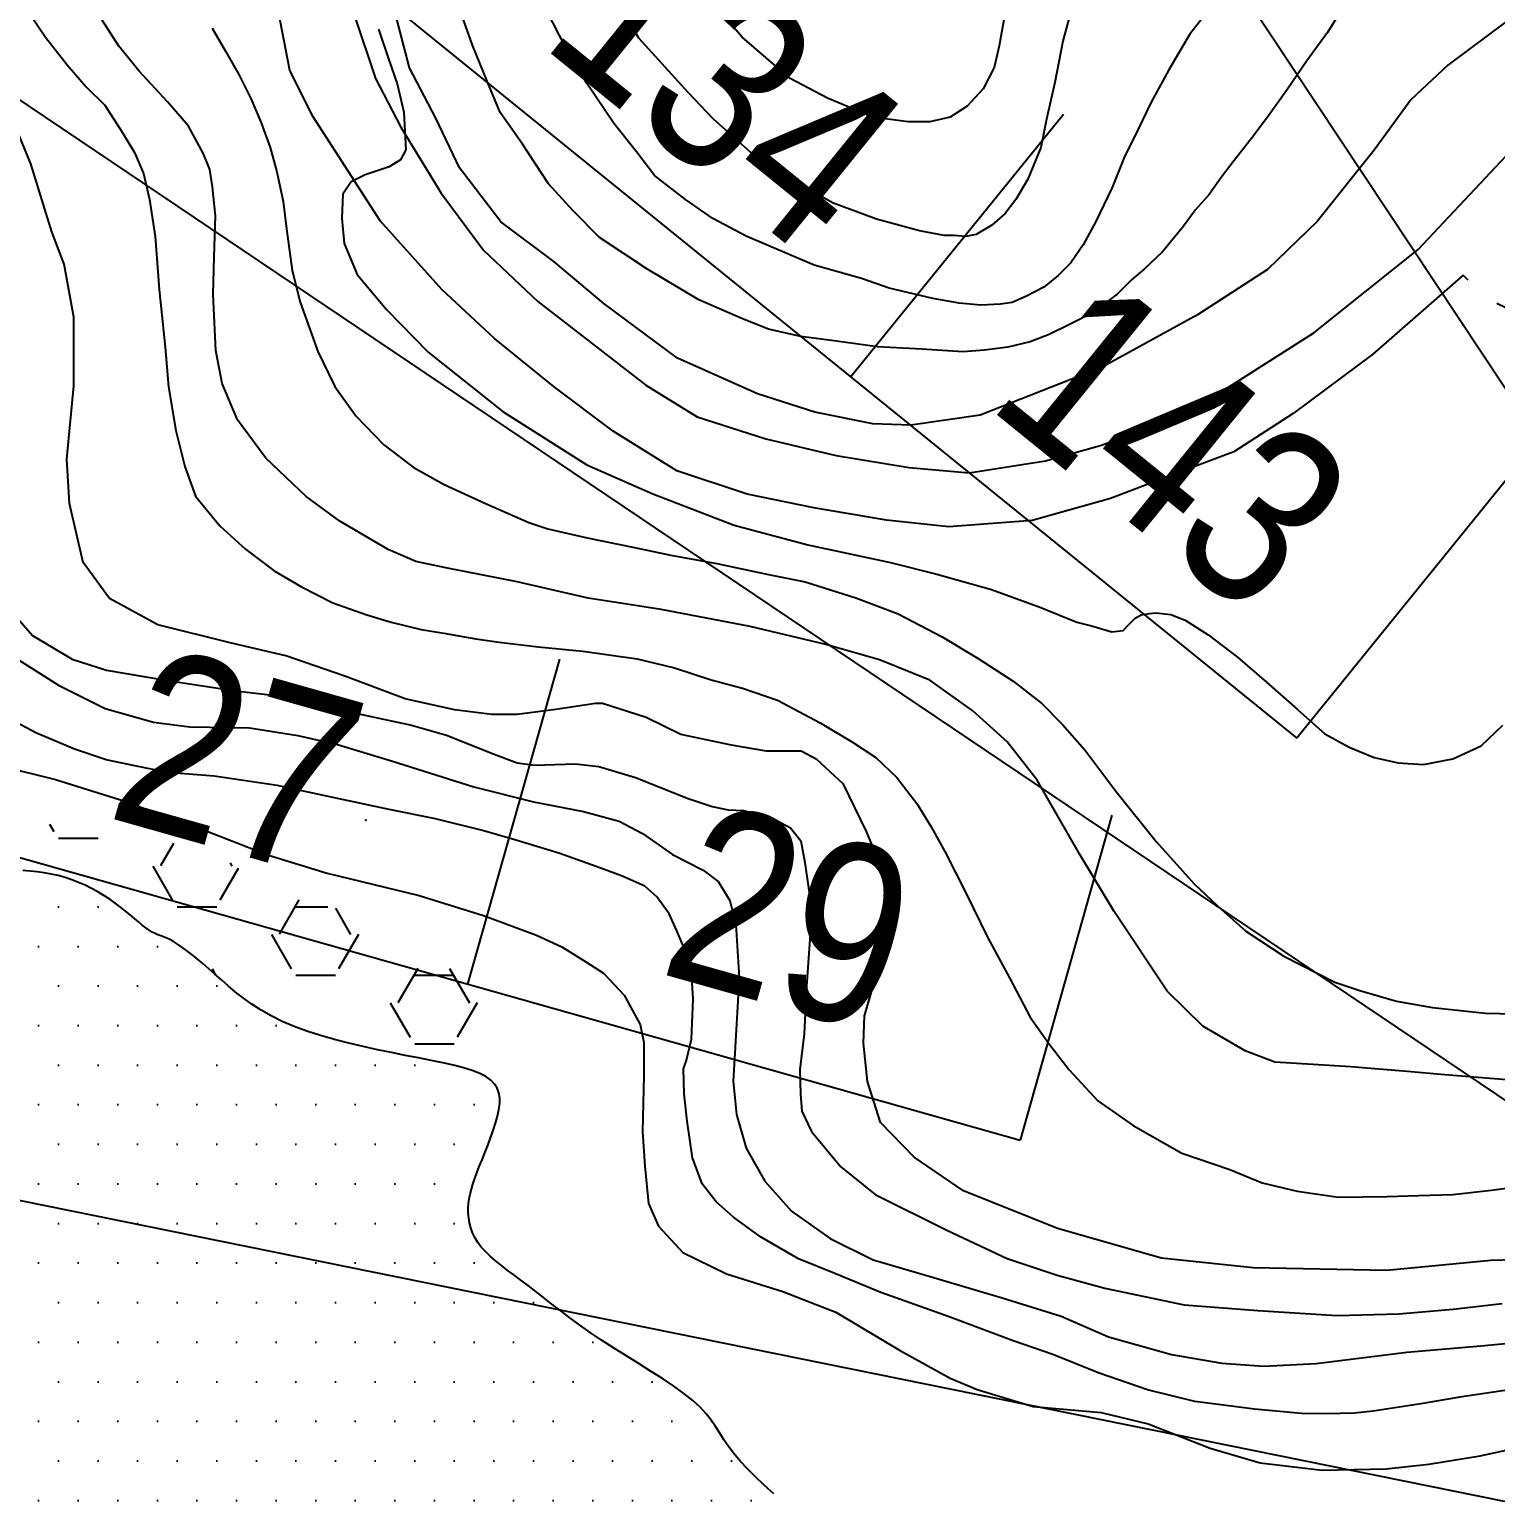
# Model space of a CAD drawing. Header units: millimetres. Extents: x 548366 to 1117317, y 7446967 to 14899125.
# Drawn here: x 553896.7 to 554190.8, y 7455449.2 to 7455742.7 of the extents above; entities that cross this region are included whole.
import ezdxf
from ezdxf.enums import TextEntityAlignment as Align

# ---------------------------------------------------------------- set-up
doc = ezdxf.new("R2010")
doc.units = ezdxf.units.MM
doc.header["$MEASUREMENT"] = 0
doc.linetypes.add('ESTR-TERRA', pattern=[1, 0.7, -0.1, 0.1, -0.1])
for name, color, linetype in [('AFLORAMENTO_ROCHOSO', 32, 'Continuous'), ('AUTO_ESTRADA', 224, 'Continuous'), ('CURVA_INTERMEDIÁRIA', 32, 'Continuous'), ('CURVA_MESTRA', 36, 'Continuous'), ('HACHURA_OCEANO', 131, 'Continuous'), ('OCEANO', 5, 'Continuous'), ('RADIAIS', 222, 'Continuous'), ('RUA_S_PAV', 2, 'ESTR-TERRA')]:
    doc.layers.add(name, color=color, linetype=linetype)
doc.styles.add('ar_n', font='ARIALN.TTF', dxfattribs={"height": 30})
pattern_1 = [(0, (0, 0), (3.96875, 7.9375), [0, -7.9375])]

msp = doc.modelspace()

# ---------------------------------------------------------------- hatches: boundary and pattern name
at = {"layer": 'AFLORAMENTO_ROCHOSO'}
h = msp.add_hatch(dxfattribs=at)
h.set_pattern_fill('HEX', color=256, scale=2.5, style=0)
h.set_pattern_definition([(0, (0, 0), (0, 13.74815), [7.9375, -15.875]), (120, (0, 0), (-11.906247155, -6.874075), [7.9375, -15.875]), (60, (7.938, 0), (-11.906247155, 6.874075), [7.9375, -15.875])])
h.paths.add_polyline_path([(553987.54, 7455560.35), (553977.02, 7455565.3), (553964.65, 7455565.92), (553957.23, 7455566.53), (553942.38, 7455572.1), (553931.87, 7455578.9), (553919.5, 7455580.13), (553910.22, 7455581.99), (553896.61, 7455583.84), (553878.67, 7455582.6), (553860, 7455584.74), (553860, 7455571.96), (553860.51, 7455572.04), (553862.08, 7455572.28), (553863.71, 7455572.5), (553865.39, 7455572.73), (553867.08, 7455572.94), (553868.78, 7455573.14), (553870.46, 7455573.32), (553872.13, 7455573.48), (553873.79, 7455573.64), (553875.44, 7455573.77), (553877.08, 7455573.89), (553878.7, 7455573.99), (553880.3, 7455574.07), (553881.88, 7455574.14), (553883.45, 7455574.18), (553885, 7455574.21), (553886.53, 7455574.23), (553888.05, 7455574.23), (553889.55, 7455574.21), (553891.04, 7455574.18), (553892.52, 7455574.14), (553893.98, 7455574.08), (553895.44, 7455574), (553896.88, 7455573.9), (553898.3, 7455573.75), (553899.72, 7455573.56), (553901.12, 7455573.32), (553902.51, 7455573.01), (553903.89, 7455572.63), (553905.26, 7455572.18), (553906.61, 7455571.65), (553907.93, 7455571.07), (553909.22, 7455570.42), (553910.48, 7455569.73), (553911.69, 7455569.01), (553912.85, 7455568.25), (553913.96, 7455567.48), (553915.01, 7455566.69), (553916, 7455565.9), (553916.93, 7455565.13), (553917.8, 7455564.4), (553918.62, 7455563.71), (553919.38, 7455563.08), (553920.1, 7455562.52), (553920.76, 7455562.05), (553921.37, 7455561.69), (553921.96, 7455561.39), (553922.52, 7455561.15), (553923.09, 7455560.94), (553924.07, 7455560.56), (553925.31, 7455559.98), (553926.46, 7455559.27), (553927.33, 7455558.67), (553928.28, 7455557.98), (553929.3, 7455557.19), (553930.37, 7455556.31), (553931.51, 7455555.36), (553932.71, 7455554.33), (553933.96, 7455553.24), (553935.26, 7455552.08), (553936.63, 7455550.89), (553938.09, 7455549.66), (553939.66, 7455548.43), (553941.36, 7455547.21), (553943.21, 7455546.01), (553945.22, 7455544.86), (553947.43, 7455543.77), (553949.83, 7455542.75), (553952.4, 7455541.81), (553955.11, 7455540.95), (553957.92, 7455540.14), (553960.78, 7455539.4), (553963.68, 7455538.72), (553966.56, 7455538.08), (553969.39, 7455537.5), (553972.13, 7455536.95), (553974.77, 7455536.44), (553977.28, 7455535.95), (553979.63, 7455535.46), (553981.81, 7455534.96), (553983.78, 7455534.45), (553985.53, 7455533.9), (553987.04, 7455533.32), (553988.28, 7455532.68), (553990.63, 7455549.85)])
at = {"layer": 'HACHURA_OCEANO'}
h = msp.add_hatch(dxfattribs=at)
h.set_pattern_fill('DOTS', color=256, scale=5, style=0)
h.set_pattern_definition(pattern_1)
h.paths.add_polyline_path([(553915.11, 7455566.6), (553915.01, 7455566.69), (553913.96, 7455567.48), (553912.85, 7455568.25), (553911.69, 7455569.01), (553910.48, 7455569.73), (553909.22, 7455570.42), (553907.93, 7455571.07), (553906.61, 7455571.65), (553905.26, 7455572.18), (553903.89, 7455572.63), (553902.51, 7455573.01), (553901.12, 7455573.32), (553899.72, 7455573.56), (553898.3, 7455573.75), (553896.88, 7455573.9), (553895.44, 7455574), (553893.98, 7455574.08), (553892.52, 7455574.14), (553891.04, 7455574.18), (553889.55, 7455574.21), (553888.05, 7455574.23), (553886.53, 7455574.23), (553885, 7455574.21), (553883.45, 7455574.18), (553881.88, 7455574.14), (553880.3, 7455574.07), (553878.7, 7455573.99), (553877.08, 7455573.89), (553875.44, 7455573.77), (553873.79, 7455573.64), (553872.13, 7455573.48), (553870.46, 7455573.32), (553868.78, 7455573.14), (553867.08, 7455572.94), (553865.39, 7455572.73), (553863.71, 7455572.5), (553862.08, 7455572.28), (553860.51, 7455572.04), (553860, 7455571.96), (553860, 7455412.75), (553942.42, 7455412.75)])
h.paths.add_polyline_path([(554046, 7455449.01), (554044.11, 7455450.72), (554042.35, 7455452.4), (554040.72, 7455454.02), (554039.27, 7455455.58), (554038, 7455457.08), (554036.93, 7455458.51), (554036.01, 7455459.87), (554035.17, 7455461.19), (554034.33, 7455462.49), (554033.45, 7455463.77), (554032.43, 7455465.07), (554031.23, 7455466.39), (554029.76, 7455467.75), (554027.99, 7455469.16), (554025.95, 7455470.62), (554023.71, 7455472.12), (554021.31, 7455473.64), (554018.83, 7455475.19), (554016.33, 7455476.74), (554013.85, 7455478.29), (554011.47, 7455479.82), (554009.22, 7455481.34), (554007.12, 7455482.83), (554005.15, 7455484.28), (554003.29, 7455485.69), (554001.53, 7455487.05), (553999.87, 7455488.36), (553998.28, 7455489.6), (553996.76, 7455490.77), (553995.3, 7455491.87), (553993.9, 7455492.91), (553992.58, 7455493.9), (553991.33, 7455494.85), (553990.18, 7455495.77), (553989.13, 7455496.68), (553988.18, 7455497.59), (553987.36, 7455498.51), (553986.67, 7455499.45), (553986.09, 7455500.41), (553985.82, 7455500.98), (553923.75, 7455517.92), (553942.42, 7455412.75), (554118.69, 7455412.75), (554117.78, 7455413.12), (554114.16, 7455414.59), (554110.52, 7455416.06), (554106.91, 7455417.51), (554103.32, 7455418.91), (554099.8, 7455420.26), (554096.36, 7455421.53), (554093.02, 7455422.71), (554089.8, 7455423.78), (554086.7, 7455424.78), (554083.71, 7455425.73), (554080.83, 7455426.66), (554078.05, 7455427.61), (554075.37, 7455428.6), (554072.76, 7455429.67), (554070.24, 7455430.85), (554067.79, 7455432.16), (554065.4, 7455433.59), (554063.07, 7455435.12), (554060.8, 7455436.74), (554058.57, 7455438.43), (554056.39, 7455440.17), (554054.24, 7455441.94), (554052.12, 7455443.72), (554050.02, 7455445.5), (554047.97, 7455447.27)])
h = msp.add_hatch(dxfattribs=at)
h.set_pattern_fill('DOTS', color=256, scale=5, style=0)
h.set_pattern_definition(pattern_1)
h.paths.add_polyline_path([(553991.05, 7455528.4), (553990.9, 7455529.42), (553990.56, 7455530.35), (553990.02, 7455531.2), (553989.26, 7455531.97), (553988.28, 7455532.68), (553987.04, 7455533.32), (553985.53, 7455533.9), (553983.78, 7455534.45), (553981.81, 7455534.96), (553979.63, 7455535.46), (553977.28, 7455535.95), (553974.77, 7455536.44), (553972.13, 7455536.95), (553969.39, 7455537.5), (553966.56, 7455538.08), (553963.68, 7455538.72), (553960.78, 7455539.4), (553957.92, 7455540.14), (553955.11, 7455540.95), (553952.4, 7455541.81), (553949.83, 7455542.75), (553947.43, 7455543.77), (553945.22, 7455544.86), (553943.21, 7455546.01), (553941.36, 7455547.21), (553939.66, 7455548.43), (553938.09, 7455549.66), (553936.63, 7455550.89), (553935.26, 7455552.08), (553933.96, 7455553.24), (553932.71, 7455554.33), (553931.51, 7455555.36), (553930.37, 7455556.31), (553929.3, 7455557.19), (553928.28, 7455557.98), (553927.33, 7455558.67), (553926.46, 7455559.27), (553925.66, 7455559.77), (553924.94, 7455560.16), (553924.28, 7455560.47), (553923.67, 7455560.72), (553923.09, 7455560.94), (553922.52, 7455561.15), (553921.96, 7455561.39), (553921.37, 7455561.69), (553920.76, 7455562.05), (553920.1, 7455562.52), (553919.38, 7455563.08), (553918.62, 7455563.71), (553917.8, 7455564.4), (553916.93, 7455565.13), (553916, 7455565.9), (553915.11, 7455566.6), (553923.75, 7455517.92), (553985.82, 7455500.98), (553985.63, 7455501.38), (553985.27, 7455502.37), (553985.01, 7455503.35), (553984.84, 7455504.34), (553984.76, 7455505.31), (553984.75, 7455506.28), (553984.81, 7455507.23), (553984.93, 7455508.17), (553985.12, 7455509.13), (553985.37, 7455510.12), (553985.68, 7455511.14), (553986.05, 7455512.23), (553986.48, 7455513.39), (553986.97, 7455514.64), (553987.51, 7455515.98), (553988.08, 7455517.41), (553988.66, 7455518.88), (553989.22, 7455520.38), (553989.75, 7455521.87), (553990.22, 7455523.34), (553990.61, 7455524.74), (553990.89, 7455526.07), (553991.05, 7455527.29)])

# ---------------------------------------------------------------- linework, layer by layer
at = {"layer": 'AUTO_ESTRADA'}
msp.add_lwpolyline([(554184.25, 7455693.42), (554166.15, 7455677.56), (554150.18, 7455665.7), (554138.26, 7455658.01), (554125.12, 7455653.02), (554113.57, 7455648.64), (554097.86, 7455644.2), (554081.15, 7455642.93), (554068.63, 7455644.27), (554054.04, 7455646.78), (554040.7, 7455649.52), (554026.56, 7455654.15), (554013.78, 7455662.15), (554001.95, 7455671.05), (553989.99, 7455680.72), (553979.45, 7455690.53), (553967.06, 7455704.31), (553953.62, 7455725.17), (553948.97, 7455734.49), (553946.29, 7455748.29)], dxfattribs=at)
at = {"layer": 'AUTO_ESTRADA', "ltscale": 2.5}
msp.add_lwpolyline([(553961.92, 7455745.43), (553966.15, 7455732.88), (553971.2, 7455723.08), (553979.29, 7455709.89), (553987.82, 7455698.45), (553998.67, 7455688.17), (554009.08, 7455680.1), (554020.33, 7455671.39), (554030.62, 7455664.99), (554044.41, 7455660.61), (554058.53, 7455657.25), (554073.18, 7455654.83), (554085.2, 7455653.77), (554100.48, 7455656.22), (554111.73, 7455659.34), (554121.27, 7455662.94), (554131.3, 7455667.25), (554154.32, 7455681.84), (554175.22, 7455698.54), (554200.13, 7455725.05)], dxfattribs=at)
at = {"layer": 'CURVA_INTERMEDIÁRIA'}
for points, elevation in [([(554136.5, 7455750.88), (554129.48, 7455741.75), (554125.23, 7455734.63), (554121.72, 7455728.15), (554119.06, 7455722.73), (554116.28, 7455717.05), (554113.9, 7455710.98), (554110.6, 7455704.18), (554108.05, 7455699.5), (554105.6, 7455695.89), (554103.05, 7455693.34), (554100.18, 7455691.01), (554096.67, 7455689.2), (554093.8, 7455687.92), (554091.46, 7455687.61), (554087.52, 7455687.39), (554083.16, 7455687.82), (554077.93, 7455688.73), (554069.13, 7455690.79), (554063.62, 7455692.79), (554054.1, 7455695.45), (554040.45, 7455701.25), (554033.79, 7455704.82), (554028.29, 7455708.63), (554022.12, 7455713.44), (554018.5, 7455718.14), (554013.99, 7455723.77), (554008.47, 7455731.98), (554004.29, 7455739.03), (554000.44, 7455746.58)], 120), ([(554092.31, 7455745.39), (554091.24, 7455739.44), (554090.18, 7455735.08), (554088.01, 7455730.8), (554084.82, 7455727.3), (554081.36, 7455725.09), (554077.28, 7455724.18), (554072.99, 7455724.18), (554065.85, 7455725.12), (554056.8, 7455728.92), (554049.33, 7455732.88), (554039.67, 7455741.18), (554030.28, 7455752.14)], 140), ([(554160.32, 7455747.38), (554157.03, 7455742.07), (554152.88, 7455736.43), (554149.05, 7455730.7), (554145.33, 7455725.6), (554142.24, 7455721.38), (554138.31, 7455716.39), (554135.76, 7455712.99), (554133.31, 7455709.59), (554130.55, 7455706.51), (554127.99, 7455703), (554123.95, 7455698.12), (554120.34, 7455694.72), (554117.77, 7455692.5), (554114.85, 7455689.62), (554109.81, 7455685.79), (554105.6, 7455683.67), (554101.24, 7455681.55), (554097.41, 7455680.06), (554092.95, 7455679), (554088.27, 7455678.36), (554083.93, 7455678.07), (554075.71, 7455678.56), (554066.81, 7455679.06), (554058.58, 7455680.21), (554051.47, 7455681.12), (554044.98, 7455682.62), (554039.74, 7455684.69), (554031, 7455688.5), (554020.59, 7455694.71), (554011.08, 7455700.99), (554005.79, 7455706.34), (554000.87, 7455711.72), (553995.6, 7455719.69), (553991.17, 7455726.07), (553988.57, 7455732.34), (553985.63, 7455739.58), (553982.46, 7455748.39)], 110), ([(554105.92, 7455747.58), (554104.01, 7455740.35), (554102.37, 7455732.08), (554100.73, 7455724.69), (554099.54, 7455719), (554096.94, 7455712.67), (554094.54, 7455708.58), (554092.41, 7455705.82), (554089.76, 7455703.48), (554086.57, 7455701.57), (554084.44, 7455701.15), (554082.21, 7455701.36), (554080.19, 7455701.36), (554075.24, 7455702.29), (554066.63, 7455704.64), (554057.8, 7455707.91), (554050.21, 7455712.31), (554042.1, 7455717.42), (554033.88, 7455724.78), (554028.94, 7455730), (554018.96, 7455740.95), (554013.42, 7455750.44)], 130), ([(553896.87, 7455745.68), (553899.98, 7455741.14), (553904.32, 7455735.6), (553908.14, 7455731.23), (553911.88, 7455727.5), (553915.37, 7455722.1), (553917.83, 7455718), (553919.61, 7455713.79), (553920.81, 7455708.62), (553921.94, 7455701.16), (553922.79, 7455690.52), (553923.94, 7455679), (553924.64, 7455671.03), (553926.11, 7455662.28), (553927.91, 7455655.08), (553930.04, 7455649.1), (553934.94, 7455643.12), (553940.05, 7455638.46), (553945.83, 7455634.15), (553951.28, 7455630.94), (553957.61, 7455627.73), (553964.38, 7455625.29), (553969.32, 7455623.81), (553975.32, 7455622.37), (553979.87, 7455621.6), (553986.3, 7455620.5), (553990.97, 7455619.85), (553998.74, 7455618.86), (554007.74, 7455618), (554018.63, 7455616.5), (554026.12, 7455614.7), (554033.44, 7455612.27), (554039.76, 7455610.61), (554046.74, 7455608.18), (554055.29, 7455603.64), (554061.83, 7455599.76), (554066.5, 7455596.66), (554070.72, 7455592.67), (554074.72, 7455587.46), (554077.61, 7455582.81), (554080.39, 7455577.71), (554084.54, 7455569.53), (554088.88, 7455560.66), (554093.33, 7455552.35), (554097.44, 7455544.59), (554101.14, 7455539.31), (554105.24, 7455534.04), (554111.03, 7455527.81), (554118.11, 7455522.88), (554127.86, 7455517.36), (554137.5, 7455514.04), (554143.95, 7455511.41), (554150.97, 7455509.71), (554159.27, 7455508.49), (554169.05, 7455508.64), (554175.34, 7455508.82), (554182.21, 7455509.05), (554189.96, 7455509.94), (554197.05, 7455510.83)], 60), ([(554193.82, 7455531.99), (554179.81, 7455533.09), (554173.83, 7455533.68), (554161.71, 7455534.63), (554146.5, 7455535.59), (554140.53, 7455537.83), (554132.04, 7455542.81), (554124.93, 7455549.85), (554114.29, 7455565.83), (554107.37, 7455577.21), (554098.85, 7455592.14), (554092.83, 7455599.81), (554085.91, 7455606.08), (554077.33, 7455612.21), (554067.22, 7455616.3), (554056.48, 7455619.36), (554041.3, 7455622.97), (554023.41, 7455626.4), (554008.8, 7455628.65), (553994.58, 7455631.93), (553980.23, 7455634.72), (553974.21, 7455635.99), (553968.71, 7455638.42), (553959.02, 7455644.08), (553952.23, 7455649.06), (553944.14, 7455656.73), (553938.49, 7455664.39), (553935.4, 7455671.67), (553934.1, 7455678.32), (553933.6, 7455689.52), (553933.82, 7455697.09), (553934.05, 7455705.34), (553933.47, 7455711.13), (553932.92, 7455714.61), (553931.66, 7455717.78), (553928.62, 7455723.32), (553924.43, 7455728.18), (553918.79, 7455734.36), (553914.68, 7455739.34), (553911.34, 7455744.58)], 70), ([(553933.37, 7455742.97), (553936.08, 7455738.33), (553938.76, 7455733.66), (553941.18, 7455728.85), (553943.21, 7455723.99), (553945.02, 7455719.02), (553946.38, 7455714.16), (553947.62, 7455708.17), (553948.3, 7455702.74), (553949.43, 7455694.38), (553951.03, 7455688.01), (553954.57, 7455678.13), (553957.99, 7455671.13), (553962.18, 7455665.21), (553967.84, 7455659.37), (553973.7, 7455654.92), (553979.77, 7455651.53), (553988.07, 7455647.72), (553996.91, 7455643.81), (554000.71, 7455642.52), (554008.59, 7455640.74), (554017.75, 7455638.86), (554025.72, 7455637.19), (554034.57, 7455635.62), (554044.99, 7455633.39), (554052.33, 7455631.9), (554062.48, 7455628.73), (554070.94, 7455625.48), (554079.77, 7455620.92), (554087, 7455616.57), (554094.02, 7455612), (554099.77, 7455607.54), (554103.92, 7455603.29), (554108.39, 7455598.2), (554114.6, 7455589.96), (554122.68, 7455579.87), (554130.34, 7455571.37), (554135.02, 7455566.91), (554140.65, 7455561.83), (554148.31, 7455556.84), (554158.51, 7455551.61), (554163.52, 7455549.93), (554170.91, 7455547.84), (554178.13, 7455546.56), (554183.75, 7455545.93), (554188.75, 7455545.4), (554194.48, 7455545.29)], 80), ([(553966.75, 7455742.78), (553968.75, 7455736.78), (553970.48, 7455731.79), (553971.83, 7455726.14), (553972.24, 7455718.54), (553971.18, 7455716.55), (553968.91, 7455715.13), (553964.09, 7455713.57), (553961.25, 7455712.16), (553959.62, 7455709.66), (553959.42, 7455704.83), (553959.87, 7455699.79), (553962.44, 7455693.59), (553968.36, 7455686.54), (553976.72, 7455678.01), (553991.73, 7455665.99), (554008.56, 7455655.41), (554021.75, 7455649.54), (554038.08, 7455643.27), (554052.86, 7455639.34), (554069.45, 7455635.78), (554078.7, 7455633.49), (554089.69, 7455630.38), (554099.56, 7455626.77), (554106.8, 7455623.81), (554109.75, 7455623.08), (554113.82, 7455621.91), (554116.1, 7455622.16), (554117.32, 7455623.53), (554118.46, 7455624.66), (554119.67, 7455625.27), (554121.34, 7455625.58), (554122.6, 7455625.72), (554125.64, 7455625.35), (554128.5, 7455624.26), (554133.1, 7455621.3), (554139.03, 7455616.8), (554144.8, 7455611.83), (554151.06, 7455606.35), (554156.54, 7455601.42), (554161.37, 7455598.79), (554166.41, 7455596.71), (554171.24, 7455595.62), (554176.28, 7455595.29), (554182.19, 7455596.39), (554187.87, 7455599.06), (554192.19, 7455603.15)], 90), ([(553891.37, 7455628.12), (553897.37, 7455621.16), (553905.35, 7455616.44), (553912.2, 7455614.2), (553924.02, 7455612.2), (553938.08, 7455610.08), (553946.11, 7455609.14), (553957.82, 7455606.53), (553973.38, 7455603.18), (553980.36, 7455601.19), (553989.96, 7455597.35), (553994.58, 7455595.61), (553998.07, 7455595.12), (554006.17, 7455595.39), (554010.91, 7455594.91), (554018.28, 7455592.7), (554028.86, 7455588.49), (554033.67, 7455586.83), (554036.9, 7455586.21), (554040.01, 7455586.09), (554042, 7455585.47), (554045.61, 7455584.6), (554049.35, 7455582.61), (554051.47, 7455580), (554052.23, 7455575.64), (554053.63, 7455565.94), (554052.55, 7455550.75), (554052.08, 7455541.29), (554051.23, 7455534.12), (554051.36, 7455529.14), (554051.67, 7455525.76), (554053.59, 7455521.71), (554059.44, 7455514.57), (554066.37, 7455509.03), (554080.7, 7455501.88), (554092.84, 7455496.18), (554102.84, 7455492.88), (554112.41, 7455490.23), (554128.32, 7455486.91), (554143.06, 7455485.79), (554158.95, 7455484.78), (554171.39, 7455485.1), (554182.24, 7455486.06), (554192.08, 7455487.19)], 40), ([(553891.09, 7455618.51), (553902.58, 7455611.2), (553911.91, 7455606.55), (553921.64, 7455603.81), (553928.95, 7455602.81), (553940.91, 7455602.63), (553950.55, 7455601.13), (553958.53, 7455599.31), (553969.56, 7455595.95), (553985.87, 7455590.81), (553997.86, 7455587.83), (554007.85, 7455585.86), (554015.03, 7455583.89), (554019.7, 7455581.42), (554025.69, 7455577.27), (554031.84, 7455574.12), (554034.84, 7455571.8), (554037.23, 7455568.02), (554038.43, 7455563.17), (554039.06, 7455552.52), (554038.28, 7455538.61), (554037.87, 7455531.75), (554038.55, 7455525.08), (554040.45, 7455518.32), (554044.2, 7455511.74), (554049.58, 7455505.68), (554057.33, 7455500.24), (554065.92, 7455495.95), (554077.38, 7455492.63), (554091.83, 7455488.32), (554103.62, 7455484.66), (554113.11, 7455480.5), (554125.77, 7455476.99), (554135.85, 7455475.19), (554144.27, 7455474.65), (554154.8, 7455475.18), (554172.98, 7455477.42), (554187.78, 7455478.69), (554203.4, 7455480.19)], 30), ([(554193.45, 7455469.85), (554183.61, 7455468.37), (554175.78, 7455467.06), (554166.21, 7455465.57), (554162.47, 7455465.22), (554156.72, 7455465.04), (554151.84, 7455465.13), (554142.44, 7455466), (554130.45, 7455467.53), (554120.98, 7455469.87), (554111.24, 7455473.23), (554101.99, 7455476.95), (554094.05, 7455479.69), (554081.16, 7455484.48), (554067.51, 7455489.39), (554058.23, 7455493.23), (554050.99, 7455496.17), (554043.34, 7455500.55), (554037.94, 7455504.47), (554034.46, 7455507.61), (554031.65, 7455511.2), (554029.72, 7455516.4), (554028.64, 7455523.74), (554028.03, 7455529.26), (554027.91, 7455534.23), (554028.51, 7455535.99), (554029.5, 7455540.2), (554029.82, 7455548.21), (554029.54, 7455553.62), (554028.14, 7455558.31), (554026.55, 7455561.92), (554025.03, 7455565.34), (554022.58, 7455568.74), (554020.14, 7455570.91), (554015.5, 7455572.98), (554010.42, 7455574.8), (554002.91, 7455577.48), (553994.09, 7455580.17), (553987.63, 7455582.08), (553978.16, 7455584.36), (553968.91, 7455586.28), (553957.93, 7455588.63), (553946.43, 7455591.08), (553933.8, 7455592.92), (553924.47, 7455593.7), (553918.25, 7455594.94), (553912.14, 7455596.19), (553905.81, 7455598.33), (553898.04, 7455601.67), (553891.14, 7455605.33)], 20), ([(553890.98, 7455595), (553902, 7455592.25), (553914.82, 7455588.27), (553930.99, 7455582.47), (553944.68, 7455577.13), (553956.45, 7455573.51), (553974.88, 7455568.99), (553987.8, 7455565.01), (553998.43, 7455561.03), (554003.51, 7455558.74), (554008.34, 7455555.71), (554011.85, 7455553.45), (554016.04, 7455549.05), (554019.21, 7455543.15), (554019.95, 7455539.53), (554019.96, 7455532.89), (554019.7, 7455521.65), (554020.17, 7455514.76), (554020.89, 7455507.27), (554022.93, 7455502.68), (554027.8, 7455497.41), (554036.51, 7455493.12), (554047.82, 7455489.58), (554058.46, 7455485.43), (554071.24, 7455477.86), (554081.36, 7455472.22), (554086.78, 7455469.93), (554098.06, 7455466.53), (554111.69, 7455465.31), (554121.1, 7455463.02), (554133.53, 7455458.19), (554143.53, 7455455.21), (554155.96, 7455453.73), (554168.84, 7455454.04), (554177.4, 7455454.94), (554187.65, 7455456.63), (554199.93, 7455459.28)], 10)]:
    msp.add_lwpolyline(points, dxfattribs=dict(at, elevation=elevation))
at = {"layer": 'CURVA_MESTRA'}
for points, elevation in [([(554216.08, 7455496.52), (554189.8, 7455495.79), (554168.94, 7455493.81), (554142.17, 7455494.33), (554123.75, 7455496.26), (554102.91, 7455502.21), (554084.08, 7455509.76), (554074.2, 7455516.51), (554067.39, 7455523.5), (554064.79, 7455531.71), (554064, 7455539.43), (554064.21, 7455544.9), (554066.59, 7455553.11), (554069.47, 7455559.38), (554069.98, 7455564.73), (554068.23, 7455573.13), (554064.59, 7455581.82), (554059.98, 7455591.34), (554054.66, 7455596.28), (554051.52, 7455597.97), (554044.53, 7455597.97), (554037.54, 7455599.17), (554027.41, 7455601.33), (554020.42, 7455604.69), (554011.7, 7455607.55), (554010.25, 7455607.54), (554002.28, 7455606.31), (553994.56, 7455605.33), (553989.49, 7455605.32), (553982, 7455606.28), (553972.1, 7455608.44), (553960.02, 7455613.02), (553948.19, 7455617.11), (553936.98, 7455619.67), (553922.5, 7455623.29), (553912.84, 7455628.59), (553907.5, 7455635.82), (553904.8, 7455647.62), (553904.28, 7455656.54), (553905.67, 7455671.24), (553905.63, 7455684.98), (553903.73, 7455695.62), (553901.23, 7455702.1), (553897.03, 7455715.78), (553883.96, 7455747.6)], 50), ([(554193.8, 7455744.97), (554181.17, 7455735.53), (554173.74, 7455728.57), (554166.38, 7455718.52), (554155, 7455704.17), (554145.01, 7455694.57), (554130.96, 7455685.48), (554111.88, 7455675), (554087.42, 7455665.33), (554073.49, 7455663.31), (554065.91, 7455663.6), (554054.22, 7455665.97), (554042.73, 7455669.64), (554026.7, 7455676.76), (554011.93, 7455687.75), (554001.93, 7455696.16), (553991.29, 7455704.14), (553983.02, 7455714.94), (553978.22, 7455724.89), (553972.97, 7455734.98), (553970.12, 7455746.01)], 100)]:
    msp.add_lwpolyline(points, dxfattribs=dict(at, elevation=elevation))
at = {"layer": 'OCEANO', "ltscale": 2.5}
msp.add_lwpolyline([(554046, 7455449.01), (554044.11, 7455450.72), (554042.35, 7455452.4), (554040.72, 7455454.02), (554039.27, 7455455.58), (554038, 7455457.08), (554036.93, 7455458.51), (554036.01, 7455459.87), (554035.17, 7455461.19), (554034.33, 7455462.49), (554033.45, 7455463.77), (554032.43, 7455465.07), (554031.23, 7455466.39), (554029.76, 7455467.75), (554027.99, 7455469.16), (554025.95, 7455470.62), (554023.71, 7455472.12), (554021.31, 7455473.64), (554018.83, 7455475.19), (554016.33, 7455476.74), (554013.85, 7455478.29), (554011.47, 7455479.82), (554009.22, 7455481.34), (554007.12, 7455482.83), (554005.15, 7455484.28), (554003.29, 7455485.69), (554001.53, 7455487.05), (553999.87, 7455488.36), (553998.28, 7455489.6), (553996.76, 7455490.77), (553995.3, 7455491.87), (553993.9, 7455492.91), (553992.58, 7455493.9), (553991.33, 7455494.85), (553990.18, 7455495.77), (553989.13, 7455496.68), (553988.18, 7455497.59), (553987.36, 7455498.51), (553986.67, 7455499.45), (553986.09, 7455500.41), (553985.63, 7455501.38), (553985.27, 7455502.37), (553985.01, 7455503.35), (553984.84, 7455504.34), (553984.76, 7455505.31), (553984.75, 7455506.28), (553984.81, 7455507.23), (553984.93, 7455508.17), (553985.12, 7455509.13), (553985.37, 7455510.12), (553985.68, 7455511.14), (553986.05, 7455512.23), (553986.48, 7455513.39), (553986.97, 7455514.64), (553987.51, 7455515.98), (553988.08, 7455517.41), (553988.66, 7455518.88), (553989.22, 7455520.38), (553989.75, 7455521.87), (553990.22, 7455523.34), (553990.61, 7455524.74), (553990.89, 7455526.07), (553991.05, 7455527.29), (553991.05, 7455528.4), (553990.9, 7455529.42), (553990.56, 7455530.35), (553990.02, 7455531.2), (553989.26, 7455531.97), (553988.28, 7455532.68), (553987.04, 7455533.32), (553985.53, 7455533.9), (553983.78, 7455534.45), (553981.81, 7455534.96), (553979.63, 7455535.46), (553977.28, 7455535.95), (553974.77, 7455536.44), (553972.13, 7455536.95), (553969.39, 7455537.5), (553966.56, 7455538.08), (553963.68, 7455538.72), (553960.78, 7455539.4), (553957.92, 7455540.14), (553955.11, 7455540.95), (553952.4, 7455541.81), (553949.83, 7455542.75), (553947.43, 7455543.77), (553945.22, 7455544.86), (553943.21, 7455546.01), (553941.36, 7455547.21), (553939.66, 7455548.43), (553938.09, 7455549.66), (553936.63, 7455550.89), (553935.26, 7455552.08), (553933.96, 7455553.24), (553932.71, 7455554.33), (553931.51, 7455555.36), (553930.37, 7455556.31), (553929.3, 7455557.19), (553928.28, 7455557.98), (553927.33, 7455558.67), (553926.46, 7455559.27), (553925.66, 7455559.77), (553924.94, 7455560.16), (553924.28, 7455560.47), (553923.67, 7455560.72), (553923.09, 7455560.94), (553922.52, 7455561.15), (553921.96, 7455561.39), (553921.37, 7455561.69), (553920.76, 7455562.05), (553920.1, 7455562.52), (553919.38, 7455563.08), (553918.62, 7455563.71), (553917.8, 7455564.4), (553916.93, 7455565.13), (553916, 7455565.9), (553915.01, 7455566.69), (553913.96, 7455567.48), (553912.85, 7455568.25), (553911.69, 7455569.01), (553910.48, 7455569.73), (553909.22, 7455570.42), (553907.93, 7455571.07), (553906.61, 7455571.65), (553905.26, 7455572.18), (553903.89, 7455572.63), (553902.51, 7455573.01), (553901.12, 7455573.32), (553899.72, 7455573.56), (553898.3, 7455573.75), (553896.88, 7455573.9), (553895.44, 7455574)], dxfattribs=at)
at = {"layer": 'RADIAIS', "linetype": 'Continuous', "ltscale": 2.5}
for p, q in [((553614.2, 7456035.41), (554150.88, 7455600.55)), ((554104.08, 7455725.65), (554061.44, 7455673.02)), ((553430.65, 7455707.73), (554095.4, 7455519.96)), ((554193.53, 7455653.18), (554150.88, 7455600.55)), ((554003.02, 7455616.44), (553984.61, 7455551.25)), ((554003.02, 7455616.44), (553984.61, 7455551.25)), ((554113.81, 7455585.15), (554095.4, 7455519.96))]:
    msp.add_line(p, q, dxfattribs=at)
for points in [[(551601.94, 7459578.63), (557125.49, 7451246.87)], [(550217.95, 7458204.63), (558509.48, 7452620.87)], [(559262.31, 7454419.92), (549465.15, 7456405.57)]]:
    msp.add_lwpolyline(points, dxfattribs=at)
for radius in [4998.2, 3998.56, 2998.91, 1999.28, 999.64]:
    msp.add_circle((554363.71, 7455412.75), radius, dxfattribs=at)
msp.add_point((553964.24, 7455584.14), dxfattribs=at)
at = {"layer": 'RUA_S_PAV', "ltscale": 75, "flags": 128}
msp.add_lwpolyline([(554236.82, 7455596.82), (554224.57, 7455606.24), (554221.88, 7455610.61), (554221.2, 7455616.16), (554221.73, 7455620.19), (554226.93, 7455634.91), (554231.2, 7455642.44), (554236.02, 7455653.41), (554234.84, 7455660.81), (554232.32, 7455666.69), (554226.46, 7455672.26), (554218.88, 7455677.47), (554204.19, 7455683.62), (554196.27, 7455685.21), (554188.87, 7455688.74), (554184.25, 7455693.42)], dxfattribs=at)

# ---------------------------------------------------------------- texts
at = {"layer": 'RADIAIS', "linetype": 'Continuous', "ltscale": 2.5, "style": 'ar_n'}
for s, rotation, p in [('134', 320.983, (554025.6, 7455718.2)), ('143', 320.983, (554115.05, 7455645.73)), ('27', 344.2268, (553933.85, 7455578.62)), ('29', 344.2268, (554044.64, 7455547.33))]:
    msp.add_text(s, height=36, rotation=rotation, dxfattribs=at).set_placement(p, align=Align.CENTER)

doc.saveas('drawing.dxf')
